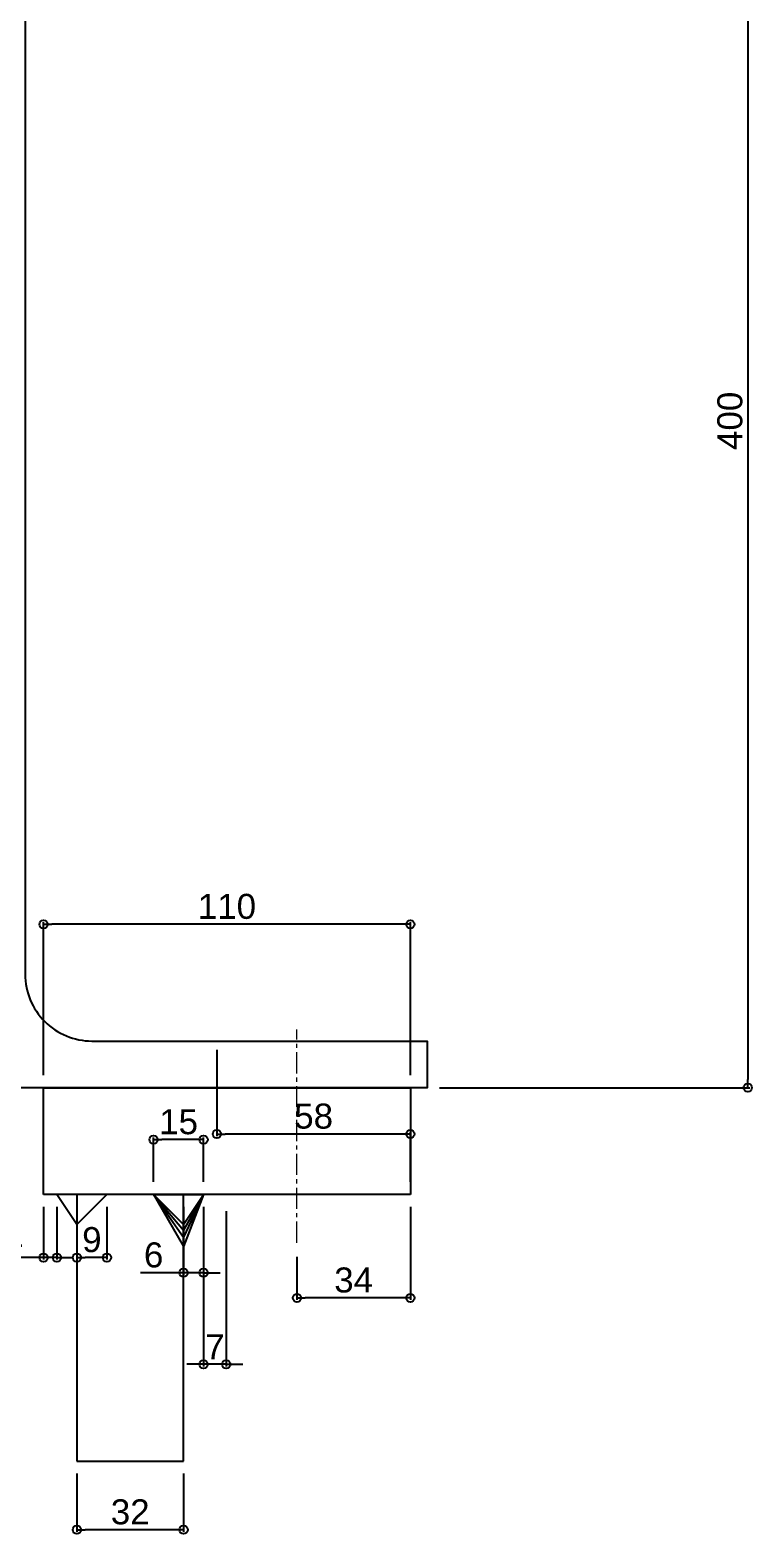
# Model space of a CAD drawing. Header units: millimetres. Extents: x -2880 to 3894, y -2977 to 4857.
# Drawn here: x 1559 to 1775.4, y -586.5 to -135.5 of the extents above; entities that cross this region are included whole.
import ezdxf

# ---------------------------------------------------------------- set-up
doc = ezdxf.new("R2010")
doc.units = ezdxf.units.MM
doc.header["$MEASUREMENT"] = 0
doc.linetypes.add('CENTER', pattern=[50.8, 31.75, -6.35, 6.35, -6.35])
doc.layers.add('gauge', color=1, linetype='Continuous')
doc.layers.add('KB', color=7, linetype='Continuous')
doc.layers.add('中心線', color=4, linetype='CENTER', lineweight=13)
doc.styles.get("Standard").update_dxf_attribs({"font": 'arial.ttf'})
doc.dimstyles.new('コピー ～ 一般寸法', dxfattribs={"dimscale": 0.5, "dimtxt": 15, "dimasz": 5, "dimexe": 1.25, "dimexo": 7.5, "dimgap": 3, "dimtad": 1, "dimdec": 1, "dimdsep": 46, "dimtxsty": 'Standard', "dimblk": 'ORIGIN', "dimcen": 0, "dimclrd": 256, "dimclre": 256, "dimclrt": 256, "dimadec": 0, "dimazin": 0, "dimtfac": 1, "dimtdec": 1, "dimtmove": 0, "dimatfit": 3, "dimfxl": 0, "dimarcsym": 0})

# ---------------------------------------------------------------- blocks, each defined once
blk = doc.blocks.new('_Origin')
at = {"color": 0, "linetype": 'ByBlock', "lineweight": -2}
blk.add_line((0, 0), (-1, 0), dxfattribs=at)
blk.add_circle((0, 0), 0.5, dxfattribs=at)
blk = doc.blocks.new('*D442')
at = {"layer": 'Defpoints', "color": 0}
for p in [(1677.99, -52.67), (1677.99, -452.67), (1774.17, -452.67)]:
    blk.add_point(p, dxfattribs=at)
at = {"layer": 'gauge', "lineweight": -2}
for p, q in [((1681.74, -52.67), (1774.8, -52.67)), ((1774.17, -55.17), (1774.17, -450.17)), ((1681.74, -452.67), (1774.8, -452.67))]:
    blk.add_line(p, q, dxfattribs=at)
at = {"layer": 'gauge', "lineweight": -2, "xscale": 2.5, "yscale": 2.5, "zscale": 2.5}
for p, rotation in [((1774.17, -52.67), 90), ((1774.17, -452.67), 270)]:
    blk.add_blockref('_Origin', p, dxfattribs=dict(at, rotation=rotation))
at = {"layer": 'gauge', "insert": (1768.85, -252.67), "char_height": 7.5, "attachment_point": 5, "rotation": 90}
blk.add_mtext('400', dxfattribs=at)
blk = doc.blocks.new('*D449')
at = {"layer": 'Defpoints', "color": 0}
for p in [(1572.99, -564.67), (1604.99, -564.67), (1572.99, -585.26)]:
    blk.add_point(p, dxfattribs=at)
at = {"layer": 'KB', "lineweight": -2}
for p, q in [((1572.99, -568.42), (1572.99, -585.89)), ((1604.99, -568.42), (1604.99, -585.89)), ((1602.49, -585.26), (1575.49, -585.26))]:
    blk.add_line(p, q, dxfattribs=at)
at = {"layer": 'KB', "lineweight": -2, "xscale": 2.5, "yscale": 2.5, "zscale": 2.5, "rotation": 180}
blk.add_blockref('_Origin', (1572.99, -585.26), dxfattribs=at)
at = {"layer": 'KB', "lineweight": -2, "xscale": 2.5, "yscale": 2.5, "zscale": 2.5}
blk.add_blockref('_Origin', (1604.99, -585.26), dxfattribs=at)
at = {"layer": 'KB', "insert": (1588.99, -579.93), "char_height": 7.5, "attachment_point": 5}
blk.add_mtext('32', dxfattribs=at)
blk = doc.blocks.new('*D450')
at = {"layer": 'Defpoints', "color": 0}
for p in [(1595.99, -468.26), (1595.99, -484.67), (1610.99, -484.67)]:
    blk.add_point(p, dxfattribs=at)
at = {"layer": 'gauge', "lineweight": -2}
for p, q in [((1595.99, -480.92), (1595.99, -467.63)), ((1608.49, -468.26), (1598.49, -468.26)), ((1610.99, -480.92), (1610.99, -467.63))]:
    blk.add_line(p, q, dxfattribs=at)
at = {"layer": 'gauge', "lineweight": -2, "xscale": 2.5, "yscale": 2.5, "zscale": 2.5, "rotation": 180}
blk.add_blockref('_Origin', (1595.99, -468.26), dxfattribs=at)
at = {"layer": 'gauge', "lineweight": -2, "xscale": 2.5, "yscale": 2.5, "zscale": 2.5}
blk.add_blockref('_Origin', (1610.99, -468.26), dxfattribs=at)
at = {"layer": 'gauge', "insert": (1603.49, -462.93), "char_height": 7.5, "attachment_point": 5}
blk.add_mtext('15', dxfattribs=at)
blk = doc.blocks.new('*D125')
at = {"layer": 'Defpoints', "color": 0}
for p in [(1562.99, -403.67), (1562.99, -452.67), (1672.99, -452.67)]:
    blk.add_point(p, dxfattribs=at)
at = {"layer": 'gauge', "lineweight": -2}
for p, q in [((1562.99, -448.92), (1562.99, -403.04)), ((1670.49, -403.67), (1565.49, -403.67)), ((1672.99, -448.92), (1672.99, -403.04))]:
    blk.add_line(p, q, dxfattribs=at)
at = {"layer": 'gauge', "lineweight": -2, "xscale": 2.5, "yscale": 2.5, "zscale": 2.5, "rotation": 180}
blk.add_blockref('_Origin', (1562.99, -403.67), dxfattribs=at)
at = {"layer": 'gauge', "lineweight": -2, "xscale": 2.5, "yscale": 2.5, "zscale": 2.5}
blk.add_blockref('_Origin', (1672.99, -403.67), dxfattribs=at)
at = {"layer": 'gauge', "insert": (1617.99, -398.34), "char_height": 7.5, "attachment_point": 5}
blk.add_mtext('110', dxfattribs=at)
blk = doc.blocks.new('*D126')
at = {"layer": 'Defpoints', "color": 0}
for p in [(1672.99, -484.67), (1638.99, -499.68), (1638.99, -515.73)]:
    blk.add_point(p, dxfattribs=at)
at = {"layer": 'gauge', "lineweight": -2}
for p, q in [((1672.99, -488.42), (1672.99, -516.35)), ((1638.99, -503.43), (1638.99, -516.35)), ((1670.49, -515.73), (1641.49, -515.73))]:
    blk.add_line(p, q, dxfattribs=at)
at = {"layer": 'gauge', "lineweight": -2, "xscale": 2.5, "yscale": 2.5, "zscale": 2.5, "rotation": 180}
blk.add_blockref('_Origin', (1638.99, -515.73), dxfattribs=at)
at = {"layer": 'gauge', "lineweight": -2, "xscale": 2.5, "yscale": 2.5, "zscale": 2.5}
blk.add_blockref('_Origin', (1672.99, -515.73), dxfattribs=at)
at = {"layer": 'gauge', "insert": (1655.99, -510.4), "char_height": 7.5, "attachment_point": 5}
blk.add_mtext('34', dxfattribs=at)
blk = doc.blocks.new('*D451')
at = {"layer": 'Defpoints', "color": 0}
for p in [(1562.99, -484.67), (1566.99, -484.67), (1562.99, -503.61)]:
    blk.add_point(p, dxfattribs=at)
at = {"layer": 'gauge', "lineweight": -2}
for p, q in [((1562.99, -488.42), (1562.99, -504.24)), ((1566.99, -488.42), (1566.99, -504.24)), ((1560.49, -503.61), (1549.81, -503.61)), ((1566.99, -503.61), (1562.99, -503.61)), ((1569.49, -503.61), (1571.99, -503.61))]:
    blk.add_line(p, q, dxfattribs=at)
at = {"layer": 'gauge', "lineweight": -2, "xscale": 2.5, "yscale": 2.5, "zscale": 2.5}
blk.add_blockref('_Origin', (1562.99, -503.61), dxfattribs=at)
at = {"layer": 'gauge', "lineweight": -2, "xscale": 2.5, "yscale": 2.5, "zscale": 2.5, "rotation": 180}
blk.add_blockref('_Origin', (1566.99, -503.61), dxfattribs=at)
at = {"layer": 'gauge', "insert": (1553.9, -498.36), "char_height": 7.5, "attachment_point": 5}
blk.add_mtext('4', dxfattribs=at)
blk = doc.blocks.new('*D127')
at = {"layer": 'Defpoints', "color": 0}
for p in [(1614.99, -437.56), (1614.99, -466.57), (1672.99, -484.67)]:
    blk.add_point(p, dxfattribs=at)
at = {"layer": 'gauge', "lineweight": -2}
for p, q in [((1614.99, -441.31), (1614.99, -467.2)), ((1670.49, -466.57), (1617.49, -466.57)), ((1672.99, -480.92), (1672.99, -465.95))]:
    blk.add_line(p, q, dxfattribs=at)
at = {"layer": 'gauge', "lineweight": -2, "xscale": 2.5, "yscale": 2.5, "zscale": 2.5, "rotation": 180}
blk.add_blockref('_Origin', (1614.99, -466.57), dxfattribs=at)
at = {"layer": 'gauge', "lineweight": -2, "xscale": 2.5, "yscale": 2.5, "zscale": 2.5}
blk.add_blockref('_Origin', (1672.99, -466.57), dxfattribs=at)
at = {"layer": 'gauge', "insert": (1643.99, -461.25), "char_height": 7.5, "attachment_point": 5}
blk.add_mtext('58', dxfattribs=at)
blk = doc.blocks.new('*D452')
at = {"layer": 'Defpoints', "color": 0}
for p in [(1604.99, -484.67), (1610.99, -484.67), (1604.99, -508.2)]:
    blk.add_point(p, dxfattribs=at)
at = {"layer": 'gauge', "lineweight": -2}
for p, q in [((1604.99, -488.42), (1604.99, -508.82)), ((1610.99, -488.42), (1610.99, -508.82)), ((1602.49, -508.2), (1592.03, -508.2)), ((1610.99, -508.2), (1604.99, -508.2)), ((1613.49, -508.2), (1615.99, -508.2))]:
    blk.add_line(p, q, dxfattribs=at)
at = {"layer": 'gauge', "lineweight": -2, "xscale": 2.5, "yscale": 2.5, "zscale": 2.5}
blk.add_blockref('_Origin', (1604.99, -508.2), dxfattribs=at)
at = {"layer": 'gauge', "lineweight": -2, "xscale": 2.5, "yscale": 2.5, "zscale": 2.5, "rotation": 180}
blk.add_blockref('_Origin', (1610.99, -508.2), dxfattribs=at)
at = {"layer": 'gauge', "insert": (1596.01, -502.87), "char_height": 7.5, "attachment_point": 5}
blk.add_mtext('6', dxfattribs=at)
blk = doc.blocks.new('*D453')
at = {"layer": 'Defpoints', "color": 0}
for p in [(1581.99, -484.67), (1572.99, -493.67), (1572.99, -503.61)]:
    blk.add_point(p, dxfattribs=at)
at = {"layer": 'gauge', "lineweight": -2}
for p, q in [((1581.99, -488.42), (1581.99, -504.24)), ((1572.99, -497.42), (1572.99, -504.24)), ((1579.49, -503.61), (1575.49, -503.61))]:
    blk.add_line(p, q, dxfattribs=at)
at = {"layer": 'gauge', "lineweight": -2, "xscale": 2.5, "yscale": 2.5, "zscale": 2.5, "rotation": 180}
blk.add_blockref('_Origin', (1572.99, -503.61), dxfattribs=at)
at = {"layer": 'gauge', "lineweight": -2, "xscale": 2.5, "yscale": 2.5, "zscale": 2.5}
blk.add_blockref('_Origin', (1581.99, -503.61), dxfattribs=at)
at = {"layer": 'gauge', "insert": (1577.49, -498.29), "char_height": 7.5, "attachment_point": 5}
blk.add_mtext('9', dxfattribs=at)
blk = doc.blocks.new('*D454')
at = {"layer": 'Defpoints', "color": 0}
for p in [(1610.99, -484.67), (1617.77, -485.93), (1610.99, -535.64)]:
    blk.add_point(p, dxfattribs=at)
at = {"layer": 'gauge', "lineweight": -2}
for p, q in [((1610.99, -488.42), (1610.99, -536.27)), ((1617.77, -489.68), (1617.77, -536.27)), ((1608.49, -535.64), (1605.99, -535.64)), ((1617.77, -535.64), (1610.99, -535.64)), ((1620.27, -535.64), (1622.77, -535.64))]:
    blk.add_line(p, q, dxfattribs=at)
at = {"layer": 'gauge', "lineweight": -2, "xscale": 2.5, "yscale": 2.5, "zscale": 2.5}
blk.add_blockref('_Origin', (1610.99, -535.64), dxfattribs=at)
at = {"layer": 'gauge', "lineweight": -2, "xscale": 2.5, "yscale": 2.5, "zscale": 2.5, "rotation": 180}
blk.add_blockref('_Origin', (1617.77, -535.64), dxfattribs=at)
at = {"layer": 'gauge', "insert": (1614.38, -530.39), "char_height": 7.5, "attachment_point": 5}
blk.add_mtext('7', dxfattribs=at)

msp = doc.modelspace()

# ---------------------------------------------------------------- linework, layer by layer
msp.add_lwpolyline([(1528.491, -438.674, 0.4142136), (1548.491, -418.674), (1548.491, -86.674, 0.4142136), (1528.491, -66.674), (1427.991, -66.674), (1427.991, -52.674), (1677.991, -52.674), (1677.991, -66.674), (1577.491, -66.674, 0.4142136), (1557.491, -86.674), (1557.491, -418.674, 0.4142136), (1577.491, -438.674), (1677.991, -438.674), (1677.991, -452.674), (1427.991, -452.674), (1427.991, -438.674)], format="xyb", close=True)
at = {"layer": 'gauge'}
for p, q in [((1581.991, -484.674), (1566.991, -484.674)), ((1572.991, -493.674), (1566.991, -484.674)), ((1581.991, -484.674), (1572.991, -493.674)), ((1595.991, -484.674), (1610.991, -484.674)), ((1595.991, -484.674), (1604.991, -493.674)), ((1595.991, -484.674), (1604.991, -495.4)), ((1595.991, -484.674), (1604.991, -500.263)), ((1595.991, -484.674), (1604.991, -497.528)), ((1595.991, -484.674), (1601.991, -493.243)), ((1604.991, -493.674), (1610.991, -484.674)), ((1610.991, -484.674), (1604.991, -495.4)), ((1610.991, -484.674), (1604.991, -497.528)), ((1610.991, -484.674), (1604.991, -500.263))]:
    msp.add_line(p, q, dxfattribs=at)
at = {"layer": 'KB'}
for p, q in [((1562.991, -484.674), (1562.991, -452.674)), ((1562.991, -452.674), (1672.991, -452.674)), ((1672.991, -452.674), (1672.991, -484.674)), ((1672.991, -484.674), (1562.991, -484.674)), ((1572.991, -484.674), (1572.991, -564.674)), ((1604.991, -564.674), (1604.991, -484.674)), ((1572.991, -564.674), (1604.991, -564.674))]:
    msp.add_line(p, q, dxfattribs=at)
at = {"layer": '中心線', "color": 7, "ltscale": 0.2}
msp.add_line((1638.991, -499.174), (1638.991, -435.174), dxfattribs=at)

# ---------------------------------------------------------------- dimensions: what is measured, and where the dimension line sits
at = {"layer": 'gauge'}
for base, p1, p2, angle, picture, middle in [((1774.174, -452.674), (1677.991, -52.674), (1677.991, -452.674), 90, '*D442', (1768.845, -252.674)), ((1572.991, -503.614), (1581.991, -484.674), (1572.991, -493.674), 180, '*D453', (1577.491, -498.285)), ((1604.991, -508.198), (1610.991, -484.674), (1604.991, -484.674), 180, '*D452', (1596.012, -502.869))]:
    dim = msp.add_linear_dim(base=base, p1=p1, p2=p2, angle=angle, dimstyle='コピー ～ 一般寸法', override={"dimfxl": 0.18}, dxfattribs=at)
    dim.commit()
    dim.dimension.update_dxf_attribs({"geometry": picture, "text_midpoint": middle})
for base, p1, p2, picture, middle in [((1562.991, -403.667), (1672.991, -452.674), (1562.991, -452.674), '*D125', (1617.991, -403.667)), ((1638.991, -515.729), (1672.991, -484.674), (1638.991, -499.678), '*D126', (1655.991, -515.729))]:
    dim = msp.add_linear_dim(base=base, p1=p1, p2=p2, angle=180, dimstyle='コピー ～ 一般寸法', dxfattribs=at)
    dim.commit()
    dim.dimension.update_dxf_attribs({"geometry": picture, "text_midpoint": middle, "dimtype": 160})
for base, p1, p2, override, picture, middle in [((1614.991, -466.575), (1672.991, -484.674), (1614.991, -437.555), {"dimfxl": 0.18}, '*D127', (1643.991, -466.575)), ((1610.991, -535.642), (1617.772, -485.926), (1610.991, -484.674), {"dimdec": 0, "dimfxl": 0.18}, '*D454', (1614.382, -535.642))]:
    dim = msp.add_linear_dim(base=base, p1=p1, p2=p2, angle=180, dimstyle='コピー ～ 一般寸法', override=override, dxfattribs=at)
    dim.commit()
    dim.dimension.update_dxf_attribs({"geometry": picture, "text_midpoint": middle, "dimtype": 160})
for base, p1, p2, picture, middle in [((1595.991, -468.257), (1610.991, -484.674), (1595.991, -484.674), '*D450', (1603.491, -462.928)), ((1562.991, -503.614), (1566.991, -484.674), (1562.991, -484.674), '*D451', (1553.9, -498.364))]:
    dim = msp.add_linear_dim(base=base, p1=p1, p2=p2, angle=180, dimstyle='コピー ～ 一般寸法', dxfattribs=at)
    dim.commit()
    dim.dimension.update_dxf_attribs({"geometry": picture, "text_midpoint": middle})
at = {"layer": 'KB'}
dim = msp.add_linear_dim(base=(1572.991, -585.26), p1=(1604.991, -564.674), p2=(1572.991, -564.674), angle=180, dimstyle='コピー ～ 一般寸法', dxfattribs=at)
dim.commit()
dim.dimension.update_dxf_attribs({"geometry": '*D449', "text_midpoint": (1588.991, -579.931)})

doc.saveas('drawing.dxf')
